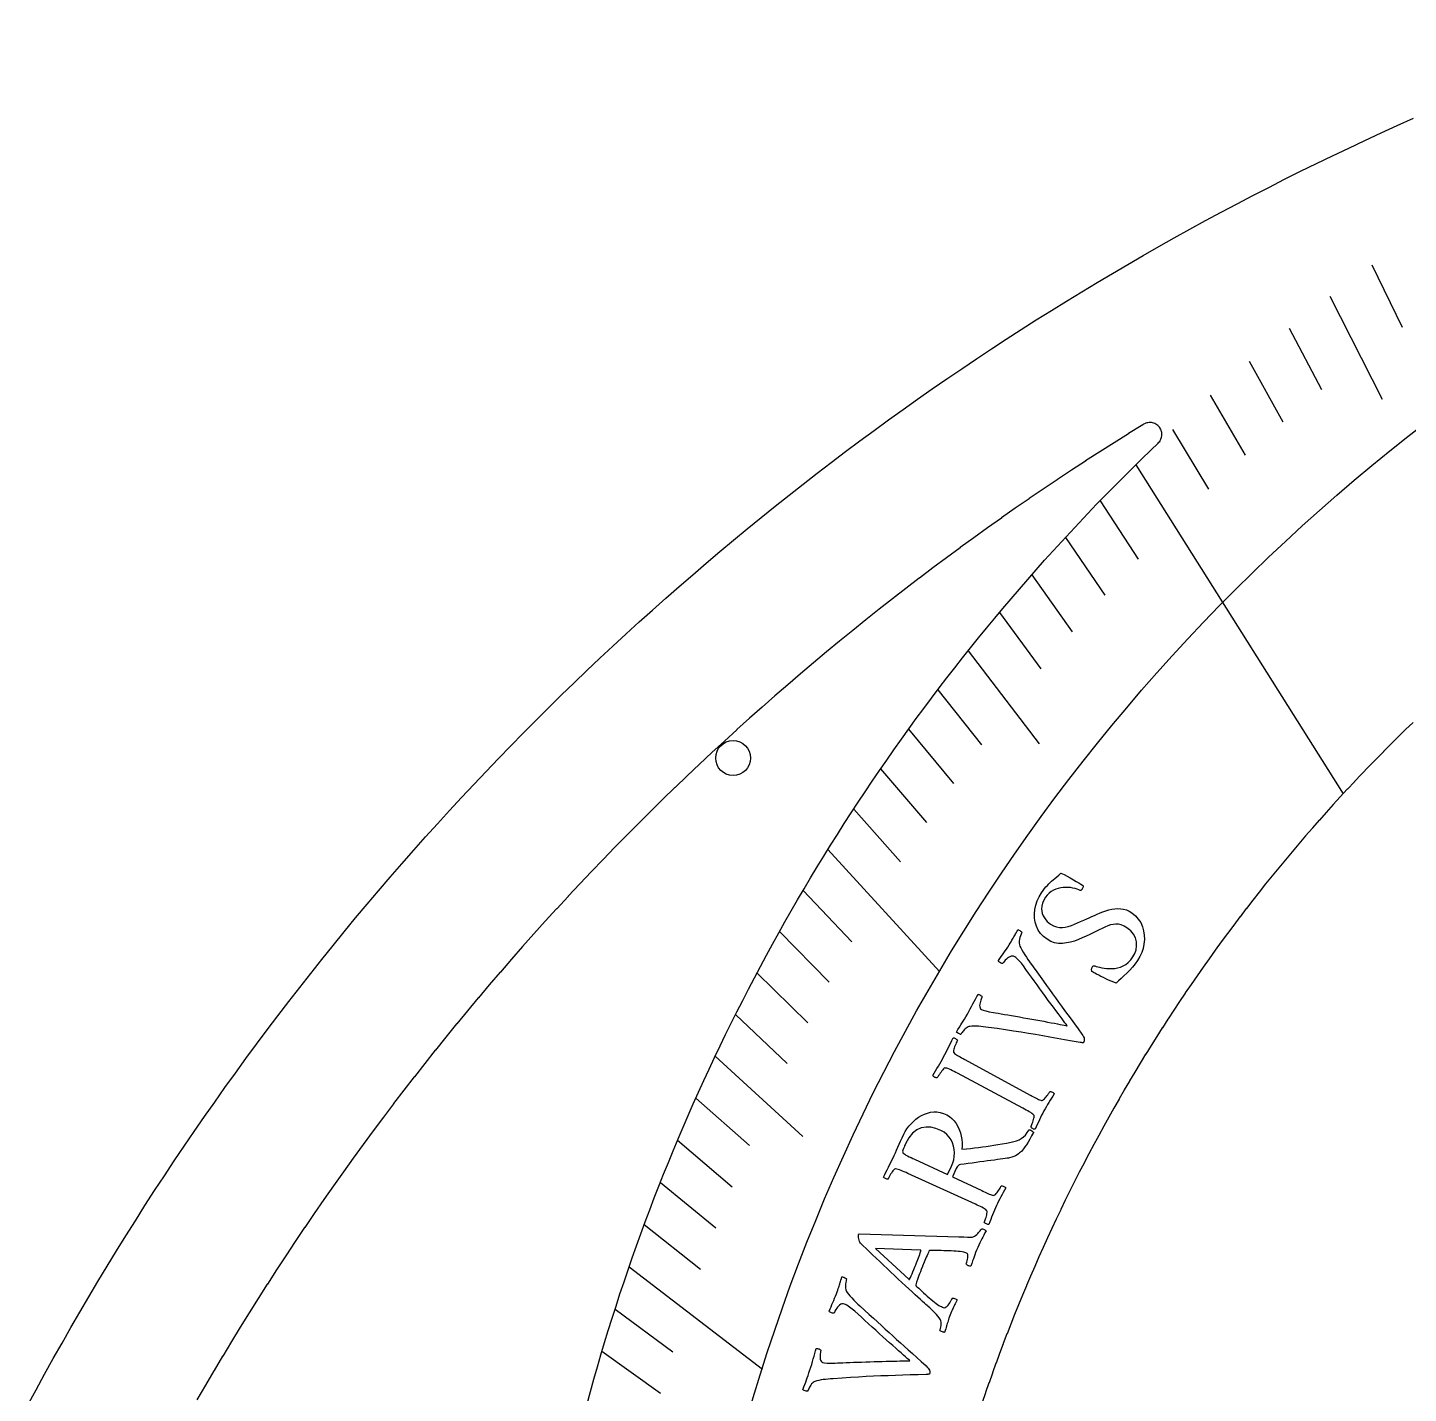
# Model space of a CAD drawing. Header units: millimetres. Extents: x -61 to 61, y -61 to 61.
# Drawn here: x -53.58 to -24.73, y 28.89 to 57.43 of the extents above; entities that cross this region are included whole.
import ezdxf

# ---------------------------------------------------------------- set-up
doc = ezdxf.new("R2010")
doc.units = ezdxf.units.MM
for name, color, linetype in [('CUT_INNER', 6, 'Continuous'), ('CUT_OUTER', 1, 'Continuous'), ('ENGRAVE', 7, 'Continuous'), ('ENGRAVE_FINE', 8, 'Continuous'), ('TEXT', 5, 'Continuous')]:
    doc.layers.add(name, color=color, linetype=linetype)

msp = doc.modelspace()

# ---------------------------------------------------------------- linework, layer by layer
at = {"layer": 'CUT_INNER'}
for points in [[(-41.889, 28.6749), (-41.8187, 28.9317), (-41.7469, 29.1881), (-41.6736, 29.444), (-41.5986, 29.6995), (-41.5221, 29.9545), (-41.4441, 30.209), (-41.3645, 30.4631), (-41.2833, 30.7167), (-41.2006, 30.9697), (-41.1163, 31.2223), (-41.0304, 31.4743), (-40.9431, 31.7258), (-40.8541, 31.9767), (-40.7637, 32.2271), (-40.6717, 32.477), (-40.5782, 32.7262), (-40.4831, 32.9749), (-40.3865, 33.223), (-40.2884, 33.4706), (-40.1888, 33.7175), (-40.0877, 33.9637), (-39.9851, 34.2094), (-39.8809, 34.4544), (-39.7753, 34.6988), (-39.6681, 34.9425), (-39.5595, 35.1856), (-39.4494, 35.428), (-39.3378, 35.6697), (-39.2247, 35.9108), (-39.1101, 36.1511), (-38.9941, 36.3907), (-38.8766, 36.6296), (-38.7576, 36.8678), (-38.6372, 37.1052), (-38.5153, 37.3419), (-38.392, 37.5779), (-38.2672, 37.8131), (-38.141, 38.0475), (-38.0133, 38.2811), (-37.8842, 38.514), (-37.7537, 38.746), (-37.6218, 38.9773), (-37.4884, 39.2077), (-37.3537, 39.4373), (-37.2175, 39.6661), (-37.0799, 39.8941), (-36.941, 40.1212), (-36.8006, 40.3474), (-36.6589, 40.5728), (-36.5157, 40.7973), (-36.3712, 41.0209), (-36.2254, 41.2436), (-36.0781, 41.4654), (-35.9295, 41.6863), (-35.7796, 41.9063), (-35.6283, 42.1254), (-35.4757, 42.3436), (-35.3217, 42.5608), (-35.1664, 42.777), (-35.0098, 42.9923), (-34.8519, 43.2067), (-34.6926, 43.42), (-34.5321, 43.6324), (-34.3702, 43.8438), (-34.2071, 44.0542), (-34.0426, 44.2636), (-33.8769, 44.4719), (-33.7099, 44.6793), (-33.5416, 44.8856), (-33.3721, 45.0909), (-33.2013, 45.2952), (-33.0293, 45.4984), (-32.856, 45.7005), (-32.6815, 45.9016), (-32.5058, 46.1015), (-32.3288, 46.3005), (-32.1506, 46.4983), (-31.9712, 46.695), (-31.7906, 46.8906), (-31.6088, 47.0851), (-31.4258, 47.2785), (-31.2417, 47.4708), (-31.0563, 47.6619), (-30.8698, 47.8519), (-30.6821, 48.0407), (-30.4933, 48.2284), (-30.3033, 48.4149), (-30.1122, 48.6003), (-29.9562, 48.7497), (-29.9395, 48.7674), (-29.9245, 48.7866), (-29.9115, 48.8073), (-29.9006, 48.829), (-29.8918, 48.8518), (-29.8853, 48.8753), (-29.8811, 48.8993), (-29.8793, 48.9236), (-29.8798, 48.948), (-29.8827, 48.9722), (-29.888, 48.996), (-29.8956, 49.0192), (-29.9053, 49.0415), (-29.9172, 49.0628), (-29.9312, 49.0828), (-29.947, 49.1014), (-29.9645, 49.1183), (-29.9836, 49.1334), (-30.0041, 49.1467), (-30.0258, 49.1578), (-30.0484, 49.1668), (-30.0719, 49.1735), (-30.0958, 49.178), (-30.1201, 49.18), (-30.1445, 49.1797), (-30.1688, 49.1771), (-30.1926, 49.172), (-30.2159, 49.1647), (-30.2383, 49.1551), (-30.2597, 49.1434), (-30.2747, 49.1342), (-30.276, 49.1334), (-30.5756, 48.9475), (-30.5769, 48.9467), (-30.8754, 48.759), (-30.8767, 48.7582), (-31.174, 48.5687), (-31.1753, 48.5678), (-31.4714, 48.3765), (-31.4727, 48.3756), (-31.7677, 48.1824), (-31.7689, 48.1816), (-32.0627, 47.9866), (-32.064, 47.9858), (-32.3565, 47.789), (-32.3578, 47.7881), (-32.6492, 47.5895), (-32.6504, 47.5887), (-32.9406, 47.3883), (-32.9418, 47.3874), (-33.2307, 47.1853), (-33.232, 47.1844), (-33.5196, 46.9805), (-33.5208, 46.9796), (-33.8072, 46.774), (-33.8085, 46.7731), (-34.0936, 46.5656), (-34.0948, 46.5647), (-34.3787, 46.3556), (-34.3799, 46.3547), (-34.6625, 46.1438), (-34.6637, 46.1428), (-34.9449, 45.9302), (-34.9462, 45.9293), (-35.2261, 45.7149), (-35.2273, 45.714), (-35.5059, 45.4979), (-35.5072, 45.497), (-35.7844, 45.2792), (-35.7857, 45.2782), (-36.0616, 45.0588), (-36.0628, 45.0578), (-36.3374, 44.8367), (-36.3386, 44.8357), (-36.6118, 44.6129), (-36.613, 44.6119), (-36.8849, 44.3874), (-36.8861, 44.3864), (-37.1565, 44.1602), (-37.1577, 44.1592), (-37.4268, 43.9314), (-37.428, 43.9304), (-37.6957, 43.7009), (-37.6968, 43.6999), (-37.9631, 43.4688), (-37.9642, 43.4678), (-38.2291, 43.235), (-38.2302, 43.234), (-38.4937, 42.9997), (-38.4948, 42.9986), (-38.7568, 42.7627), (-38.7579, 42.7616), (-39.0184, 42.524), (-39.0196, 42.523), (-39.2786, 42.2838), (-39.2797, 42.2828), (-39.5373, 42.042), (-39.5384, 42.041), (-39.7946, 41.7986), (-39.7957, 41.7976), (-40.0503, 41.5537), (-40.0514, 41.5526), (-40.3045, 41.3071), (-40.3056, 41.3061), (-40.5572, 41.0591), (-40.5583, 41.058), (-40.8084, 40.8094), (-40.8094, 40.8084), (-41.058, 40.5583), (-41.0591, 40.5572), (-41.3061, 40.3056), (-41.3071, 40.3045), (-41.5526, 40.0514), (-41.5537, 40.0503), (-41.7976, 39.7957), (-41.7986, 39.7946), (-42.041, 39.5384), (-42.042, 39.5373), (-42.2828, 39.2797), (-42.2838, 39.2786), (-42.523, 39.0196), (-42.524, 39.0184), (-42.7616, 38.7579), (-42.7627, 38.7568), (-42.9986, 38.4948), (-42.9997, 38.4937), (-43.234, 38.2302), (-43.235, 38.2291), (-43.4678, 37.9642), (-43.4688, 37.9631), (-43.6999, 37.6968), (-43.7009, 37.6957), (-43.9304, 37.428), (-43.9314, 37.4268), (-44.1592, 37.1577), (-44.1602, 37.1565), (-44.3864, 36.8861), (-44.3874, 36.8849), (-44.6119, 36.613), (-44.6129, 36.6118), (-44.8357, 36.3386), (-44.8367, 36.3374), (-45.0578, 36.0628), (-45.0588, 36.0616), (-45.2782, 35.7857), (-45.2792, 35.7844), (-45.497, 35.5072), (-45.4979, 35.5059), (-45.714, 35.2273), (-45.7149, 35.2261), (-45.9293, 34.9462), (-45.9302, 34.9449), (-46.1428, 34.6637), (-46.1438, 34.6625), (-46.3547, 34.3799), (-46.3556, 34.3787), (-46.5647, 34.0948), (-46.5656, 34.0936), (-46.7731, 33.8085), (-46.774, 33.8072), (-46.9796, 33.5208), (-46.9805, 33.5196), (-47.1844, 33.232), (-47.1853, 33.2307), (-47.3874, 32.9418), (-47.3883, 32.9406), (-47.5887, 32.6504), (-47.5895, 32.6492), (-47.7881, 32.3578), (-47.789, 32.3565), (-47.9858, 32.064), (-47.9866, 32.0627), (-48.1816, 31.7689), (-48.1824, 31.7677), (-48.3756, 31.4727), (-48.3765, 31.4714), (-48.5678, 31.1753), (-48.5687, 31.174), (-48.7582, 30.8767), (-48.759, 30.8754), (-48.9467, 30.5769), (-48.9475, 30.5756), (-49.1334, 30.276), (-49.1342, 30.2747), (-49.3183, 29.974), (-49.3191, 29.9727), (-49.5013, 29.6708), (-49.5021, 29.6695), (-49.6824, 29.3665), (-49.6832, 29.3652), (-49.8616, 29.0611), (-49.8624, 29.0598), (-50.039, 28.7546)], [(-24.6315, 42.9141), (-24.7868, 42.7635), (-24.7879, 42.7625), (-24.9422, 42.611), (-24.9433, 42.6099), (-25.0967, 42.4574), (-25.0977, 42.4564), (-25.2502, 42.303), (-25.2513, 42.3019), (-25.4028, 42.1476), (-25.4038, 42.1465), (-25.5544, 41.9912), (-25.5554, 41.9901), (-25.705, 41.834), (-25.7061, 41.8329), (-25.8547, 41.6758), (-25.8558, 41.6747), (-26.0034, 41.5167), (-26.0045, 41.5156), (-26.1512, 41.3567), (-26.1522, 41.3556), (-26.2979, 41.1958), (-26.2989, 41.1946), (-26.4437, 41.034), (-26.4447, 41.0328), (-26.5884, 40.8713), (-26.5895, 40.8701), (-26.7322, 40.7077), (-26.7332, 40.7065), (-26.875, 40.5432), (-26.876, 40.5421), (-27.0167, 40.3779), (-27.0177, 40.3767), (-27.1574, 40.2117), (-27.1584, 40.2105), (-27.2971, 40.0446), (-27.2981, 40.0434), (-27.4358, 39.8767), (-27.4368, 39.8755), (-27.5735, 39.7079), (-27.5744, 39.7067), (-27.7101, 39.5383), (-27.711, 39.5371), (-27.8456, 39.3679), (-27.8466, 39.3667), (-27.9801, 39.1966), (-27.9811, 39.1954), (-28.1136, 39.0245), (-28.1145, 39.0233), (-28.246, 38.8516), (-28.2469, 38.8504), (-28.3774, 38.6779), (-28.3783, 38.6766), (-28.5076, 38.5034), (-28.5085, 38.5021), (-28.6368, 38.328), (-28.6377, 38.3268), (-28.7649, 38.1519), (-28.7658, 38.1507), (-28.892, 37.975), (-28.8929, 37.9738), (-29.0179, 37.7974), (-29.0188, 37.7961), (-29.1428, 37.6189), (-29.1437, 37.6177), (-29.2665, 37.4397), (-29.2674, 37.4385), (-29.3892, 37.2598), (-29.3901, 37.2585), (-29.5108, 37.0791), (-29.5116, 37.0778), (-29.6312, 36.8976), (-29.632, 36.8964), (-29.7505, 36.7155), (-29.7514, 36.7142), (-29.8687, 36.5325), (-29.8696, 36.5313), (-29.9858, 36.3489), (-29.9866, 36.3476), (-30.1018, 36.1646), (-30.1026, 36.1633), (-30.2166, 35.9795), (-30.2174, 35.9782), (-30.3303, 35.7938), (-30.3311, 35.7924), (-30.4428, 35.6073), (-30.4436, 35.606), (-30.5542, 35.4202), (-30.555, 35.4188), (-30.6644, 35.2323), (-30.6652, 35.231), (-30.7735, 35.0439), (-30.7743, 35.0425), (-30.8814, 34.8547), (-30.8822, 34.8534), (-30.9882, 34.6649), (-30.989, 34.6635), (-31.0938, 34.4744), (-31.0945, 34.4731), (-31.1982, 34.2833), (-31.199, 34.282), (-31.3015, 34.0916), (-31.3022, 34.0902), (-31.4036, 33.8992), (-31.4043, 33.8978), (-31.5045, 33.7062), (-31.5052, 33.7048), (-31.6042, 33.5126), (-31.6049, 33.5112), (-31.7027, 33.3183), (-31.7034, 33.317), (-31.8, 33.1235), (-31.8007, 33.1221), (-31.8961, 32.9281), (-31.8968, 32.9267), (-31.9911, 32.7321), (-31.9917, 32.7307), (-32.0848, 32.5355), (-32.0854, 32.5341), (-32.1773, 32.3384), (-32.1779, 32.337), (-32.2686, 32.1406), (-32.2692, 32.1393), (-32.3587, 31.9424), (-32.3593, 31.941), (-32.4476, 31.7435), (-32.4482, 31.7421), (-32.5352, 31.5442), (-32.5358, 31.5428), (-32.6216, 31.3443), (-32.6222, 31.3429), (-32.7068, 31.1439), (-32.7074, 31.1424), (-32.7908, 30.9429), (-32.7914, 30.9415), (-32.8735, 30.7415), (-32.8741, 30.74), (-32.955, 30.5395), (-32.9556, 30.5381), (-33.0352, 30.337), (-33.0358, 30.3356), (-33.1143, 30.1341), (-33.1148, 30.1327), (-33.192, 29.9307), (-33.1926, 29.9292), (-33.2685, 29.7268), (-33.2691, 29.7253), (-33.3438, 29.5224), (-33.3443, 29.521), (-33.4178, 29.3176), (-33.4183, 29.3161), (-33.4905, 29.1123), (-33.491, 29.1109), (-33.562, 28.9066), (-33.5625, 28.9051), (-33.6322, 28.7004)]]:
    msp.add_lwpolyline(points, dxfattribs=at)
at = {"layer": 'CUT_OUTER'}
msp.add_lwpolyline([(-53.5771, 28.6367), (-53.4004, 28.9649), (-53.2216, 29.292), (-53.0409, 29.618), (-52.8582, 29.9429), (-52.6734, 30.2667), (-52.4867, 30.5893), (-52.2981, 30.9108), (-52.1074, 31.2311), (-51.9148, 31.5502), (-51.7202, 31.8682), (-51.5237, 32.1849), (-51.3253, 32.5005), (-51.1249, 32.8148), (-50.9226, 33.1279), (-50.7183, 33.4397), (-50.5122, 33.7503), (-50.3042, 34.0596), (-50.0942, 34.3676), (-49.8824, 34.6743), (-49.6687, 34.9797), (-49.4531, 35.2838), (-49.2357, 35.5866), (-49.0164, 35.888), (-48.7953, 36.1881), (-48.5723, 36.4868), (-48.3476, 36.7842), (-48.1209, 37.0801), (-47.8925, 37.3747), (-47.6623, 37.6679), (-47.4303, 37.9596), (-47.1965, 38.2499), (-46.9609, 38.5388), (-46.7235, 38.8262), (-46.4844, 39.1122), (-46.2435, 39.3967), (-46.0009, 39.6797), (-45.7566, 39.9612), (-45.5105, 40.2412), (-45.2628, 40.5197), (-45.0133, 40.7966), (-44.7621, 41.0721), (-44.5093, 41.3459), (-44.2547, 41.6183), (-43.9985, 41.889), (-43.7407, 42.1582), (-43.4812, 42.4258), (-43.22, 42.6918), (-42.9573, 42.9562), (-42.6929, 43.219), (-42.4269, 43.4801), (-42.1593, 43.7396), (-41.8901, 43.9975), (-41.6194, 44.2537), (-41.3471, 44.5082), (-41.0732, 44.7611), (-40.7978, 45.0123), (-40.5208, 45.2617), (-40.2423, 45.5095), (-39.9623, 45.7556), (-39.6808, 45.9999), (-39.3978, 46.2425), (-39.1133, 46.4834), (-38.8274, 46.7225), (-38.54, 46.9599), (-38.2511, 47.1955), (-37.9608, 47.4293), (-37.6691, 47.6613), (-37.3759, 47.8916), (-37.0814, 48.12), (-36.7854, 48.3466), (-36.4881, 48.5714), (-36.1893, 48.7944), (-35.8893, 49.0155), (-35.5878, 49.2348), (-35.2851, 49.4523), (-34.981, 49.6678), (-34.6756, 49.8815), (-34.3688, 50.0934), (-34.0608, 50.3033), (-33.7515, 50.5114), (-33.441, 50.7175), (-33.1291, 50.9217), (-32.8161, 51.1241), (-32.5017, 51.3244), (-32.1862, 51.5229), (-31.8695, 51.7194), (-31.5515, 51.914), (-31.2324, 52.1066), (-30.9121, 52.2973), (-30.5906, 52.486), (-30.268, 52.6727), (-29.9442, 52.8574), (-29.6193, 53.0401), (-29.2933, 53.2209), (-28.9662, 53.3996), (-28.638, 53.5764), (-28.3087, 53.7511), (-27.9784, 53.9238), (-27.647, 54.0944), (-27.3146, 54.263), (-26.9811, 54.4296), (-26.6466, 54.5941), (-26.3111, 54.7566), (-25.9747, 54.917), (-25.6372, 55.0754), (-25.2988, 55.2316), (-24.9594, 55.3858), (-24.6191, 55.5379)], dxfattribs=at)
at = {"layer": 'ENGRAVE'}
for points in [[(-30.4248, 48.2959), (-26.0931, 41.4198)], [(-36.8574, 40.2563), (-34.5233, 37.707)], [(-41.0089, 31.5366), (-38.2235, 29.3945)]]:
    msp.add_lwpolyline(points, dxfattribs=at)
for centre, radius in [((0, 17.3597), 40.0734), ((-38.8367, 42.1689), 0.3645)]:
    msp.add_circle(centre, radius, dxfattribs=at)
at = {"layer": 'ENGRAVE_FINE'}
for points in [[(-25.4913, 52.4725), (-24.8601, 51.1732)], [(-26.3663, 51.8203), (-25.2727, 49.6709)], [(-27.2208, 51.1495), (-26.5404, 49.871)], [(-28.0542, 50.4608), (-27.3495, 49.1933)], [(-28.8662, 49.7551), (-28.1375, 48.499)], [(-29.6565, 49.0332), (-28.9039, 47.7889)], [(-31.1708, 47.5441), (-30.3712, 46.3246)], [(-31.8943, 46.7786), (-31.0716, 45.5719)], [(-32.5952, 46.0001), (-31.7496, 44.8067)], [(-33.2732, 45.2095), (-32.405, 44.0298)], [(-33.9283, 44.4076), (-32.4428, 42.4633)], [(-34.5603, 43.5952), (-33.6476, 42.4439)], [(-35.1692, 42.7731), (-34.2347, 41.6365)], [(-35.7551, 41.9421), (-34.7989, 40.8205)], [(-36.3178, 41.1029), (-35.3404, 39.9967)], [(-37.374, 39.4029), (-36.3549, 38.3286)], [(-37.8676, 38.5437), (-36.8282, 37.4857)], [(-38.3385, 37.6792), (-37.279, 36.638)], [(-38.7866, 36.8101), (-37.7074, 35.7859)], [(-39.2122, 35.9372), (-37.3791, 34.2572)], [(-39.6154, 35.061), (-38.4978, 34.0718)], [(-39.9965, 34.1822), (-38.8601, 33.2111)], [(-40.3556, 33.3015), (-39.2009, 32.3486)], [(-40.693, 32.4194), (-39.5202, 31.4851)], [(-41.3037, 30.6535), (-40.0959, 29.7572)], [(-41.5774, 29.7708), (-40.3527, 28.8938)]]:
    msp.add_lwpolyline(points, dxfattribs=at)
at = {"layer": 'TEXT'}
for points in [[(-32.3951, 39.3501), (-32.362, 39.3974), (-32.3303, 39.4395), (-32.3001, 39.4765), (-32.2714, 39.5083), (-32.2428, 39.5373), (-32.213, 39.5661), (-32.1819, 39.5945), (-32.1496, 39.6227), (-32.1148, 39.6525), (-32.0763, 39.6859), (-32.0341, 39.7229), (-31.9881, 39.7634), (-31.9234, 39.7316), (-31.8585, 39.698), (-31.7933, 39.6628), (-31.7279, 39.6259), (-31.6666, 39.5903), (-31.6138, 39.5593), (-31.5696, 39.5328), (-31.5338, 39.5107), (-31.5268, 39.5055), (-31.5232, 39.4974), (-31.5231, 39.4865), (-31.5263, 39.4727), (-31.5314, 39.4584), (-31.5365, 39.446), (-31.5418, 39.4354), (-31.5473, 39.4266), (-31.5553, 39.4168), (-31.564, 39.4092), (-31.5734, 39.4038), (-31.5836, 39.4006), (-31.6155, 39.4159), (-31.6518, 39.4296), (-31.6927, 39.4417), (-31.7381, 39.4522), (-31.7863, 39.4602), (-31.8359, 39.4646), (-31.8868, 39.4655), (-31.9391, 39.4628), (-31.9915, 39.4559), (-32.0429, 39.4441), (-32.0935, 39.4275), (-32.143, 39.406), (-32.1902, 39.3789), (-32.2336, 39.3453), (-32.2731, 39.3052), (-32.3088, 39.2587), (-32.3467, 39.1956), (-32.3733, 39.1349), (-32.3886, 39.0766), (-32.3927, 39.0208), (-32.3879, 38.9678), (-32.3763, 38.918), (-32.3582, 38.8714), (-32.3334, 38.828), (-32.3042, 38.7883), (-32.2727, 38.753), (-32.2389, 38.7219), (-32.2028, 38.6952), (-32.1421, 38.6608), (-32.0811, 38.638), (-32.0197, 38.6267), (-31.9579, 38.6268), (-31.8957, 38.6354), (-31.833, 38.6499), (-31.7696, 38.6701), (-31.7056, 38.6961), (-31.6411, 38.7249), (-31.576, 38.7534), (-31.5105, 38.7817), (-31.4443, 38.8098), (-31.3945, 38.8322), (-31.3421, 38.8556), (-31.2872, 38.88), (-31.2299, 38.9055), (-31.1707, 38.9305), (-31.1106, 38.9536), (-31.0495, 38.9747), (-30.9874, 38.9938), (-30.925, 39.0091), (-30.8627, 39.0187), (-30.8007, 39.0226), (-30.739, 39.0209), (-30.6782, 39.012), (-30.6192, 38.9946), (-30.5619, 38.9687), (-30.5064, 38.9342), (-30.4322, 38.8734), (-30.3706, 38.8049), (-30.3216, 38.7286), (-30.285, 38.6447), (-30.2601, 38.5563), (-30.2464, 38.4663), (-30.2437, 38.3749), (-30.2521, 38.282), (-30.2709, 38.1902), (-30.2995, 38.1024), (-30.3379, 38.0183), (-30.3862, 37.9379), (-30.4379, 37.8659), (-30.4928, 37.798), (-30.5509, 37.7341), (-30.6122, 37.6742), (-30.6732, 37.6175), (-30.7301, 37.5632), (-30.783, 37.5114), (-30.8319, 37.4621), (-30.8837, 37.4832), (-30.9366, 37.5058), (-30.9908, 37.53), (-31.0462, 37.5557), (-31.1004, 37.5816), (-31.1509, 37.6062), (-31.1979, 37.6296), (-31.2412, 37.6516), (-31.2787, 37.6712), (-31.3081, 37.6868), (-31.3296, 37.6987), (-31.3429, 37.7067), (-31.3452, 37.7196), (-31.3465, 37.7328), (-31.3468, 37.7462), (-31.3462, 37.7597), (-31.3443, 37.7731), (-31.3409, 37.7857), (-31.336, 37.7976), (-31.3297, 37.8089), (-31.3197, 37.8204), (-31.3079, 37.8269), (-31.2945, 37.8284), (-31.2793, 37.8248), (-31.2516, 37.8151), (-31.2181, 37.8053), (-31.179, 37.7953), (-31.1341, 37.7851), (-31.0849, 37.7763), (-31.0329, 37.7706), (-30.978, 37.7679), (-30.9203, 37.7682), (-30.8615, 37.7731), (-30.8031, 37.7843), (-30.7453, 37.8019), (-30.688, 37.8257), (-30.6324, 37.8576), (-30.5799, 37.8994), (-30.5304, 37.9511), (-30.4837, 38.0128), (-30.443, 38.0858), (-30.4173, 38.1625), (-30.4066, 38.2429), (-30.4109, 38.3271), (-30.432, 38.41), (-30.4719, 38.4866), (-30.5306, 38.5568), (-30.6081, 38.6206), (-30.6698, 38.6582), (-30.7295, 38.6839), (-30.7872, 38.6978), (-30.843, 38.6997), (-30.8981, 38.6928), (-30.9539, 38.6799), (-31.0102, 38.6611), (-31.0672, 38.6364), (-31.1255, 38.6081), (-31.1857, 38.5784), (-31.2478, 38.5473), (-31.3119, 38.5149), (-31.3858, 38.4802), (-31.4622, 38.4455), (-31.541, 38.4108), (-31.6221, 38.376), (-31.7046, 38.3448), (-31.7875, 38.3207), (-31.8709, 38.3038), (-31.9548, 38.294), (-32.0379, 38.2947), (-32.1191, 38.3094), (-32.1985, 38.338), (-32.2758, 38.3807), (-32.3506, 38.4373), (-32.4129, 38.5016), (-32.4627, 38.5736), (-32.4998, 38.6534), (-32.525, 38.7382), (-32.5387, 38.8253), (-32.5411, 38.9148), (-32.532, 39.0064), (-32.5123, 39.0975), (-32.4829, 39.1852), (-32.4439, 39.2694), (-32.3951, 39.3501)], [(-33.9423, 36.8177), (-33.9119, 36.8714), (-33.8824, 36.9245), (-33.854, 36.9772), (-33.8266, 37.0293), (-33.7996, 37.0808), (-33.7727, 37.1318), (-33.7457, 37.1822), (-33.7187, 37.232), (-33.7091, 37.2302), (-33.6971, 37.2255), (-33.6828, 37.218), (-33.666, 37.2077), (-33.6505, 37.1968), (-33.6398, 37.1872), (-33.6339, 37.1791), (-33.6329, 37.1724), (-33.6376, 37.1633), (-33.6439, 37.1491), (-33.6518, 37.13), (-33.6612, 37.1058), (-33.6704, 37.0791), (-33.6777, 37.052), (-33.6829, 37.0246), (-33.6861, 36.9969), (-33.6853, 36.9709), (-33.6782, 36.9486), (-33.665, 36.93), (-33.6455, 36.915), (-33.6108, 36.8999), (-33.558, 36.8843), (-33.4872, 36.8681), (-33.3984, 36.8514), (-33.3518, 36.8435), (-33.298, 36.8344), (-33.2371, 36.8242), (-33.169, 36.8127), (-33.0956, 36.8002), (-33.0186, 36.7868), (-32.9381, 36.7726), (-32.8539, 36.7576), (-32.768, 36.7421), (-32.682, 36.7268), (-32.5959, 36.7115), (-32.5097, 36.6963), (-32.4253, 36.6813), (-32.3445, 36.6666), (-32.2672, 36.6523), (-32.1934, 36.6383), (-32.1248, 36.6251), (-32.0627, 36.6131), (-32.0072, 36.6023), (-31.9584, 36.5926), (-31.918, 36.5846), (-31.8879, 36.5788), (-31.8683, 36.5752), (-31.8589, 36.5738), (-31.8668, 36.5853), (-31.8815, 36.6057), (-31.9029, 36.6352), (-31.9312, 36.6737), (-31.965, 36.7195), (-32.0032, 36.771), (-32.0458, 36.8283), (-32.0928, 36.8914), (-32.1431, 36.9592), (-32.1959, 37.0304), (-32.2511, 37.1053), (-32.3087, 37.1838), (-32.3676, 37.2644), (-32.4269, 37.3457), (-32.4865, 37.4278), (-32.5465, 37.5105), (-32.6057, 37.5924), (-32.663, 37.672), (-32.7184, 37.7492), (-32.772, 37.824), (-32.7924, 37.852), (-32.814, 37.8797), (-32.8369, 37.9071), (-32.8611, 37.9342), (-32.8854, 37.9594), (-32.9086, 37.981), (-32.9307, 37.9991), (-32.9518, 38.0137), (-32.9771, 38.0258), (-33.0028, 38.0303), (-33.0288, 38.0273), (-33.0552, 38.0168), (-33.0809, 38.0015), (-33.1052, 37.9841), (-33.128, 37.9646), (-33.1493, 37.943), (-33.1681, 37.922), (-33.1833, 37.9042), (-33.1948, 37.8895), (-33.2027, 37.878), (-33.2113, 37.8754), (-33.2227, 37.8767), (-33.2368, 37.882), (-33.2536, 37.8912), (-33.2698, 37.9024), (-33.282, 37.9133), (-33.2903, 37.9241), (-33.2945, 37.9347), (-33.2656, 37.9777), (-33.2372, 38.0193), (-33.2093, 38.0595), (-33.1819, 38.0983), (-33.1547, 38.1372), (-33.1272, 38.1777), (-33.0996, 38.2197), (-33.0716, 38.2633), (-33.049, 38.2992), (-33.0291, 38.3313), (-33.0118, 38.3596), (-32.9971, 38.3841), (-32.984, 38.4067), (-32.9711, 38.4292), (-32.9586, 38.4516), (-32.9463, 38.474), (-32.9335, 38.4975), (-32.919, 38.5234), (-32.9029, 38.5518), (-32.8853, 38.5827), (-32.8757, 38.5803), (-32.8639, 38.5747), (-32.8497, 38.5658), (-32.8332, 38.5537), (-32.8179, 38.5412), (-32.8077, 38.5314), (-32.8023, 38.5243), (-32.802, 38.5197), (-32.8093, 38.5061), (-32.8188, 38.485), (-32.8304, 38.4562), (-32.844, 38.4199), (-32.8556, 38.3803), (-32.861, 38.3416), (-32.8602, 38.3039), (-32.8533, 38.2672), (-32.8436, 38.2389), (-32.8273, 38.2032), (-32.8044, 38.1601), (-32.7747, 38.1098), (-32.7418, 38.0569), (-32.7088, 38.0061), (-32.6759, 37.9574), (-32.643, 37.9107), (-32.5666, 37.8029), (-32.4932, 37.6999), (-32.4228, 37.6016), (-32.3553, 37.508), (-32.29, 37.4175), (-32.2259, 37.3286), (-32.1629, 37.2413), (-32.1012, 37.1554), (-32.0393, 37.0697), (-31.9761, 36.9825), (-31.9115, 36.8939), (-31.8455, 36.8039), (-31.7771, 36.7107), (-31.7052, 36.6124), (-31.6297, 36.509), (-31.5506, 36.4007), (-31.5305, 36.371), (-31.5155, 36.3437), (-31.5056, 36.3187), (-31.5008, 36.2959), (-31.5, 36.2751), (-31.5022, 36.2557), (-31.5072, 36.2379), (-31.5151, 36.2215), (-31.5191, 36.2177), (-31.5255, 36.216), (-31.5342, 36.2161), (-31.5452, 36.2182), (-31.5568, 36.2209), (-31.5669, 36.2227), (-31.5757, 36.2237), (-31.5831, 36.2238), (-31.7502, 36.2542), (-31.9119, 36.2833), (-32.068, 36.3109), (-32.2187, 36.3372), (-32.3672, 36.3627), (-32.5172, 36.3881), (-32.6685, 36.4132), (-32.8212, 36.4381), (-32.9788, 36.463), (-33.1448, 36.4881), (-33.3191, 36.5134), (-33.5019, 36.5387), (-33.5579, 36.5465), (-33.6115, 36.5532), (-33.6624, 36.5586), (-33.7109, 36.5628), (-33.7576, 36.5653), (-33.8033, 36.5659), (-33.8479, 36.5645), (-33.8916, 36.561), (-33.9097, 36.5579), (-33.9284, 36.5507), (-33.9479, 36.5394), (-33.968, 36.5241), (-33.9878, 36.5065), (-34.0063, 36.4884), (-34.0234, 36.4698), (-34.0392, 36.4507), (-34.0531, 36.4325), (-34.0647, 36.4166), (-34.0739, 36.403), (-34.0807, 36.3917), (-34.0843, 36.3917), (-34.0931, 36.3953), (-34.1072, 36.4023), (-34.1265, 36.4128), (-34.1458, 36.4238), (-34.1597, 36.4324), (-34.1684, 36.4387), (-34.1717, 36.4425), (-34.139, 36.4968), (-34.1088, 36.546), (-34.0811, 36.5903), (-34.0559, 36.6295), (-34.0308, 36.6688), (-34.0035, 36.7132), (-33.974, 36.7629), (-33.9423, 36.8177)], [(-34.4393, 35.9238), (-34.413, 35.9733), (-34.3876, 36.0224), (-34.363, 36.0712), (-34.3394, 36.1196), (-34.3158, 36.1683), (-34.2913, 36.218), (-34.266, 36.2686), (-34.2398, 36.3201), (-34.2288, 36.3216), (-34.2164, 36.3199), (-34.2027, 36.315), (-34.1876, 36.3067), (-34.1733, 36.297), (-34.1621, 36.2876), (-34.1538, 36.2784), (-34.1486, 36.2696), (-34.1551, 36.2571), (-34.1634, 36.2401), (-34.1733, 36.2184), (-34.185, 36.1922), (-34.197, 36.1639), (-34.2079, 36.1362), (-34.2176, 36.1089), (-34.2263, 36.0821), (-34.2324, 36.0579), (-34.2345, 36.038), (-34.2326, 36.0226), (-34.2267, 36.0117), (-34.2116, 35.9975), (-34.1935, 35.9831), (-34.1724, 35.9685), (-34.1482, 35.9535), (-34.1219, 35.9382), (-34.0942, 35.9224), (-34.0651, 35.9062), (-34.0348, 35.8896), (-34.0299, 35.8869), (-34.025, 35.8842), (-34.0201, 35.8815), (-34.0152, 35.8789), (-34.0103, 35.8762), (-34.0054, 35.8735), (-34.0005, 35.8709), (-33.9956, 35.8682), (-32.6331, 35.1264), (-32.6282, 35.1238), (-32.6233, 35.1211), (-32.6184, 35.1184), (-32.6135, 35.1158), (-32.6086, 35.1131), (-32.6037, 35.1104), (-32.5988, 35.1078), (-32.5939, 35.1051), (-32.5635, 35.0887), (-32.5345, 35.0733), (-32.5067, 35.0588), (-32.4803, 35.0453), (-32.4554, 35.0335), (-32.4322, 35.0238), (-32.4107, 35.0164), (-32.3909, 35.0112), (-32.3798, 35.0125), (-32.3666, 35.0189), (-32.3511, 35.0303), (-32.3334, 35.0467), (-32.3148, 35.0663), (-32.2968, 35.0872), (-32.2794, 35.1095), (-32.2626, 35.1331), (-32.2474, 35.1556), (-32.235, 35.1744), (-32.2255, 35.1895), (-32.2187, 35.2009), (-32.2086, 35.2009), (-32.1966, 35.1986), (-32.1828, 35.1939), (-32.167, 35.1869), (-32.152, 35.1784), (-32.1404, 35.1696), (-32.1323, 35.1602), (-32.1276, 35.1505), (-32.157, 35.1048), (-32.1855, 35.0599), (-32.2133, 35.016), (-32.2402, 34.9728), (-32.2665, 34.9296), (-32.2926, 34.8854), (-32.3182, 34.8403), (-32.3435, 34.7941), (-32.3675, 34.7487), (-32.3911, 34.7026), (-32.4142, 34.6557), (-32.4368, 34.608), (-32.4592, 34.5597), (-32.4815, 34.5108), (-32.5037, 34.4614), (-32.5259, 34.4114), (-32.5366, 34.41), (-32.5489, 34.4116), (-32.5627, 34.4164), (-32.578, 34.4243), (-32.5925, 34.4336), (-32.6041, 34.4426), (-32.6126, 34.4513), (-32.6182, 34.4598), (-32.6123, 34.4717), (-32.6049, 34.488), (-32.596, 34.5086), (-32.5856, 34.5337), (-32.5751, 34.5608), (-32.5659, 34.588), (-32.558, 34.615), (-32.5515, 34.642), (-32.5472, 34.6663), (-32.5463, 34.6854), (-32.5487, 34.6992), (-32.5544, 34.7078), (-32.5724, 34.7249), (-32.5941, 34.742), (-32.6194, 34.7593), (-32.6483, 34.7767), (-32.6798, 34.7944), (-32.7125, 34.8125), (-32.7466, 34.8311), (-32.7821, 34.8501), (-34.1507, 35.5803), (-34.1864, 35.5992), (-34.2211, 35.6173), (-34.2549, 35.6347), (-34.2878, 35.6513), (-34.3192, 35.666), (-34.3482, 35.6775), (-34.3749, 35.6858), (-34.3994, 35.6911), (-34.4111, 35.6914), (-34.4246, 35.6853), (-34.44, 35.6728), (-34.4572, 35.6538), (-34.4752, 35.6311), (-34.4928, 35.6074), (-34.5102, 35.5827), (-34.5273, 35.557), (-34.5428, 35.5328), (-34.5554, 35.5126), (-34.5651, 35.4964), (-34.572, 35.4841), (-34.5822, 35.4836), (-34.5944, 35.4854), (-34.6084, 35.4896), (-34.6244, 35.4962), (-34.6396, 35.5043), (-34.6513, 35.513), (-34.6595, 35.5224), (-34.6642, 35.5324), (-34.6354, 35.583), (-34.6066, 35.6329), (-34.5778, 35.6823), (-34.5488, 35.731), (-34.5203, 35.7794), (-34.4925, 35.8277), (-34.4655, 35.8758), (-34.4393, 35.9238)], [(-35.272, 34.3055), (-35.2416, 34.3627), (-35.2061, 34.4184), (-35.1656, 34.4727), (-35.1199, 34.5256), (-35.0701, 34.5754), (-35.0173, 34.6207), (-34.9614, 34.6613), (-34.9025, 34.6974), (-34.8411, 34.7276), (-34.7779, 34.7504), (-34.7127, 34.766), (-34.6457, 34.7743), (-34.5776, 34.774), (-34.509, 34.7636), (-34.4399, 34.7433), (-34.3704, 34.713), (-34.3148, 34.6797), (-34.2643, 34.6386), (-34.2186, 34.5896), (-34.178, 34.5328), (-34.1426, 34.4707), (-34.1127, 34.4056), (-34.0884, 34.3377), (-34.0696, 34.2668), (-34.0567, 34.1955), (-34.05, 34.126), (-34.0495, 34.0584), (-34.0553, 33.9927), (-33.9636, 34.0018), (-33.8753, 34.0112), (-33.7904, 34.0211), (-33.7088, 34.0314), (-33.6288, 34.0423), (-33.5486, 34.054), (-33.4683, 34.0664), (-33.3877, 34.0796), (-33.3049, 34.0936), (-33.2177, 34.1082), (-33.1262, 34.1236), (-33.0304, 34.1396), (-32.969, 34.1526), (-32.9127, 34.1699), (-32.8614, 34.1915), (-32.8152, 34.2174), (-32.7722, 34.2497), (-32.7304, 34.2906), (-32.6898, 34.3401), (-32.6504, 34.3982), (-32.6396, 34.3992), (-32.6272, 34.3964), (-32.6132, 34.3896), (-32.5975, 34.3788), (-32.5828, 34.3673), (-32.5716, 34.3581), (-32.5639, 34.3512), (-32.5597, 34.3467), (-32.6, 34.2711), (-32.6381, 34.2028), (-32.674, 34.1419), (-32.7079, 34.0884), (-32.7391, 34.0422), (-32.7674, 34.0034), (-32.7925, 33.972), (-32.8147, 33.948), (-32.8313, 33.9339), (-32.8515, 33.9174), (-32.8751, 33.8986), (-32.9023, 33.8775), (-32.9339, 33.8567), (-32.9709, 33.8392), (-33.0133, 33.8247), (-33.0611, 33.8135), (-33.0835, 33.8097), (-33.1142, 33.805), (-33.1531, 33.7992), (-33.2004, 33.7923), (-33.2545, 33.7846), (-33.314, 33.7765), (-33.3789, 33.7678), (-33.4493, 33.7585), (-33.5236, 33.7487), (-33.6004, 33.7384), (-33.6797, 33.7277), (-33.7615, 33.7164), (-33.8441, 33.705), (-33.9257, 33.6941), (-34.0063, 33.6834), (-34.0858, 33.6732), (-34.1114, 33.6651), (-34.1347, 33.6486), (-34.1558, 33.6238), (-34.1746, 33.5906), (-34.2565, 33.4172), (-33.6434, 33.1298), (-33.6384, 33.1274), (-33.6333, 33.1251), (-33.6283, 33.1227), (-33.6232, 33.1203), (-33.6182, 33.118), (-33.6131, 33.1156), (-33.6081, 33.1132), (-33.603, 33.1109), (-33.5717, 33.0963), (-33.5418, 33.0827), (-33.5132, 33.0699), (-33.486, 33.0581), (-33.4604, 33.0477), (-33.4367, 33.0395), (-33.4148, 33.0334), (-33.3947, 33.0294), (-33.3837, 33.0314), (-33.3709, 33.0385), (-33.3561, 33.0508), (-33.3394, 33.0682), (-33.3221, 33.0889), (-33.3054, 33.1109), (-33.2894, 33.1342), (-33.274, 33.1588), (-33.2602, 33.1821), (-33.249, 33.2016), (-33.2403, 33.2173), (-33.2343, 33.2291), (-33.2242, 33.2297), (-33.2121, 33.2281), (-33.198, 33.2243), (-33.1818, 33.2182), (-33.1663, 33.2107), (-33.1542, 33.2025), (-33.1456, 33.1937), (-33.1403, 33.1842), (-33.1669, 33.1369), (-33.1927, 33.0904), (-33.2177, 33.0448), (-33.242, 33.0001), (-33.2657, 32.9554), (-33.289, 32.9097), (-33.3119, 32.8631), (-33.3344, 32.8155), (-33.3556, 32.7688), (-33.3764, 32.7213), (-33.3966, 32.6731), (-33.4163, 32.6241), (-33.4357, 32.5745), (-33.455, 32.5244), (-33.4743, 32.4737), (-33.4934, 32.4226), (-33.504, 32.4205), (-33.5163, 32.4214), (-33.5304, 32.4253), (-33.5461, 32.4322), (-33.5612, 32.4406), (-33.5733, 32.449), (-33.5823, 32.4572), (-33.5884, 32.4653), (-33.5832, 32.4775), (-33.5769, 32.4942), (-33.5692, 32.5154), (-33.5603, 32.541), (-33.5515, 32.5687), (-33.5439, 32.5964), (-33.5377, 32.6238), (-33.5328, 32.6511), (-33.53, 32.6757), (-33.5302, 32.6948), (-33.5334, 32.7085), (-33.5396, 32.7167), (-33.5587, 32.7326), (-33.5814, 32.7485), (-33.6077, 32.7642), (-33.6376, 32.7798), (-33.67, 32.7955), (-33.7038, 32.8117), (-33.739, 32.8282), (-33.7755, 32.845), (-35.1872, 33.488), (-35.2239, 33.5047), (-35.2597, 33.5207), (-35.2945, 33.536), (-35.3284, 33.5506), (-35.3605, 33.5634), (-35.3902, 33.5731), (-35.4174, 33.5798), (-35.4421, 33.5836), (-35.4538, 33.5832), (-35.467, 33.5763), (-35.4815, 33.5628), (-35.4976, 33.5429), (-35.5141, 33.5192), (-35.5301, 33.4948), (-35.5458, 33.4697), (-35.5609, 33.4438), (-35.5746, 33.4195), (-35.5857, 33.3991), (-35.5943, 33.3827), (-35.6003, 33.3701), (-35.6105, 33.369), (-35.6227, 33.3701), (-35.637, 33.3734), (-35.6534, 33.379), (-35.669, 33.3862), (-35.6812, 33.3942), (-35.69, 33.4031), (-35.6953, 33.4128), (-35.6697, 33.4649), (-35.6441, 33.5161), (-35.6185, 33.5666), (-35.5929, 33.6162), (-35.5677, 33.6655), (-35.5431, 33.7148), (-35.5192, 33.7641), (-35.496, 33.8135), (-35.472, 33.8657), (-35.4474, 33.9201), (-35.4222, 33.9766), (-35.3964, 34.0353), (-35.3691, 34.097), (-35.3393, 34.1626), (-35.3069, 34.2321), (-35.272, 34.3055)], [(-34.496, 34.3866), (-34.6016, 34.4295), (-34.705, 34.4528), (-34.8061, 34.4563), (-34.905, 34.4399), (-34.9992, 34.3992), (-35.0859, 34.3295), (-35.1652, 34.231), (-35.2366, 34.1036), (-35.2448, 34.0856), (-35.2546, 34.0633), (-35.266, 34.0366), (-35.2788, 34.0056), (-35.2896, 33.9752), (-35.2946, 33.9503), (-35.2938, 33.9311), (-35.2874, 33.9175), (-35.2725, 33.9029), (-35.2517, 33.8874), (-35.2249, 33.871), (-35.192, 33.8536), (-35.1561, 33.8358), (-35.1198, 33.8181), (-35.0832, 33.8006), (-35.0463, 33.7832), (-34.3575, 33.4645), (-34.2738, 33.6419), (-34.2471, 33.7076), (-34.2282, 33.7753), (-34.2173, 33.845), (-34.2142, 33.9168), (-34.2193, 33.9885), (-34.2326, 34.0577), (-34.2543, 34.1245), (-34.2843, 34.189), (-34.3232, 34.2489), (-34.3714, 34.3018), (-34.429, 34.3477), (-34.496, 34.3866)], [(-34.7661, 30.7111), (-34.7707, 30.7152), (-34.7842, 30.7275), (-34.8069, 30.7479), (-34.8386, 30.7767), (-34.878, 30.8124), (-34.9239, 30.8539), (-34.9763, 30.9012), (-35.0351, 30.9544), (-35.0987, 31.0124), (-35.1657, 31.074), (-35.2359, 31.1393), (-35.3093, 31.2084), (-35.385, 31.2798), (-35.4617, 31.3521), (-35.5395, 31.4253), (-35.6184, 31.4994), (-35.697, 31.5734), (-35.7738, 31.6461), (-35.8487, 31.7175), (-35.922, 31.7876), (-35.992, 31.8551), (-36.0577, 31.9186), (-36.1189, 31.9782), (-36.1756, 32.0337), (-36.1861, 32.0488), (-36.1956, 32.0686), (-36.2043, 32.0929), (-36.2121, 32.1219), (-36.2178, 32.1509), (-36.2204, 32.1752), (-36.2199, 32.1949), (-36.2163, 32.2098), (-36.2149, 32.213), (-36.2135, 32.2155), (-36.2122, 32.2172), (-36.2109, 32.2181), (-36.2094, 32.2189), (-36.2075, 32.2204), (-36.205, 32.2224), (-36.2021, 32.225), (-34.1196, 32.1651), (-34.0173, 32.1601), (-33.9407, 32.1566), (-33.8897, 32.1547), (-33.8645, 32.1545), (-33.8418, 32.157), (-33.8187, 32.164), (-33.7951, 32.1756), (-33.771, 32.1917), (-33.7477, 32.2104), (-33.7262, 32.23), (-33.7067, 32.2504), (-33.689, 32.2716), (-33.674, 32.2914), (-33.6625, 32.3074), (-33.6543, 32.3197), (-33.6496, 32.3283), (-33.6375, 32.3296), (-33.6239, 32.3278), (-33.6089, 32.3229), (-33.5925, 32.3149), (-33.5772, 32.306), (-33.5655, 32.2988), (-33.5575, 32.2933), (-33.553, 32.2893), (-33.5772, 32.2436), (-33.6001, 32.2003), (-33.6215, 32.1594), (-33.6416, 32.1209), (-33.6615, 32.0815), (-33.6824, 32.0381), (-33.7042, 31.9906), (-33.7269, 31.939), (-33.7502, 31.8842), (-33.7706, 31.834), (-33.7883, 31.7883), (-33.8032, 31.7472), (-33.8176, 31.7058), (-33.8338, 31.6595), (-33.8517, 31.6083), (-33.8714, 31.5521), (-33.882, 31.5497), (-33.8943, 31.5503), (-33.9085, 31.5539), (-33.9244, 31.5604), (-33.9396, 31.5686), (-33.9516, 31.5772), (-33.9604, 31.5863), (-33.9661, 31.5957), (-33.9596, 31.6133), (-33.9528, 31.6358), (-33.9457, 31.6631), (-33.9383, 31.6952), (-33.9324, 31.7275), (-33.9296, 31.7552), (-33.93, 31.7783), (-33.9337, 31.7967), (-33.9393, 31.8061), (-33.9482, 31.8149), (-33.9604, 31.823), (-33.9758, 31.8306), (-33.9945, 31.837), (-34.0197, 31.8428), (-34.0514, 31.8482), (-34.0896, 31.8531), (-34.1326, 31.8574), (-34.1786, 31.8613), (-34.2275, 31.8647), (-34.2795, 31.8675), (-34.3326, 31.8698), (-34.3851, 31.8719), (-34.437, 31.8736), (-34.4883, 31.8751), (-34.537, 31.8762), (-34.5812, 31.8772), (-34.6209, 31.8781), (-34.6561, 31.8788), (-34.685, 31.8794), (-34.7056, 31.8798), (-34.718, 31.8801), (-34.7221, 31.8801), (-34.7227, 31.8799), (-34.7246, 31.8791), (-34.7276, 31.8779), (-34.7319, 31.8761), (-34.7363, 31.8739), (-34.7399, 31.8713), (-34.7426, 31.8684), (-34.7445, 31.8652), (-34.7575, 31.8384), (-34.7712, 31.8084), (-34.7857, 31.7751), (-34.8011, 31.7387), (-34.8165, 31.7013), (-34.8314, 31.6652), (-34.8457, 31.6303), (-34.8594, 31.5968), (-34.8629, 31.5881), (-34.8664, 31.5794), (-34.87, 31.5708), (-34.8735, 31.5621), (-34.8769, 31.5537), (-34.8802, 31.5456), (-34.8833, 31.5381), (-34.8862, 31.5309), (-34.9064, 31.4808), (-34.9247, 31.4345), (-34.9412, 31.3919), (-34.9559, 31.3532), (-34.9703, 31.3136), (-34.9861, 31.2686), (-35.0033, 31.218), (-35.0218, 31.162), (-35.0223, 31.1599), (-35.0222, 31.1571), (-35.0217, 31.1536), (-35.0207, 31.1495), (-35.0197, 31.1455), (-35.0189, 31.1427), (-35.0184, 31.141), (-35.0183, 31.1405), (-35.0146, 31.1371), (-35.0035, 31.1271), (-34.9851, 31.1105), (-34.9593, 31.0872), (-34.9284, 31.0593), (-34.8948, 31.0288), (-34.8584, 30.9958), (-34.8192, 30.9603), (-34.7792, 30.9244), (-34.7402, 30.8902), (-34.7024, 30.8577), (-34.6656, 30.8269), (-34.6294, 30.7966), (-34.5957, 30.7705), (-34.5643, 30.7486), (-34.5352, 30.7308), (-34.5087, 30.7163), (-34.4848, 30.7039), (-34.4635, 30.6938), (-34.4449, 30.686), (-34.4255, 30.6823), (-34.4055, 30.686), (-34.3849, 30.6971), (-34.3636, 30.7155), (-34.343, 30.7381), (-34.3241, 30.762), (-34.3069, 30.787), (-34.2915, 30.8132), (-34.2785, 30.8374), (-34.2684, 30.8567), (-34.2613, 30.871), (-34.2571, 30.8803), (-34.2506, 30.8814), (-34.2405, 30.8806), (-34.2269, 30.8779), (-34.2098, 30.8734), (-34.1925, 30.8678), (-34.1779, 30.8618), (-34.1663, 30.8555), (-34.1576, 30.8488), (-34.1716, 30.8184), (-34.1846, 30.7903), (-34.1967, 30.7646), (-34.2079, 30.7411), (-34.2186, 30.7188), (-34.2293, 30.6966), (-34.24, 30.6743), (-34.2506, 30.652), (-34.2617, 30.6278), (-34.2738, 30.5998), (-34.2868, 30.568), (-34.3008, 30.5324), (-34.3144, 30.4963), (-34.3263, 30.463), (-34.3367, 30.4325), (-34.3455, 30.4048), (-34.3535, 30.3785), (-34.3614, 30.3523), (-34.3694, 30.326), (-34.3773, 30.2997), (-34.3858, 30.2717), (-34.3956, 30.2403), (-34.4067, 30.2055), (-34.4189, 30.1672), (-34.4254, 30.1662), (-34.4352, 30.1674), (-34.4485, 30.1709), (-34.4651, 30.1766), (-34.482, 30.1833), (-34.4963, 30.1901), (-34.5078, 30.1968), (-34.5166, 30.2035), (-34.5108, 30.222), (-34.505, 30.2466), (-34.4991, 30.2772), (-34.4931, 30.314), (-34.4895, 30.3511), (-34.4905, 30.383), (-34.4963, 30.4095), (-34.5068, 30.4307), (-34.5314, 30.4684), (-34.5587, 30.5049), (-34.5886, 30.5403), (-34.6212, 30.5745), (-34.6557, 30.6083), (-34.6914, 30.6423), (-34.7282, 30.6766), (-34.7661, 30.7111)], [(-35.861, 31.9186), (-35.1651, 31.275), (-35.1647, 31.275), (-35.1632, 31.2748), (-35.1609, 31.2745), (-35.1575, 31.274), (-35.1541, 31.2738), (-35.1515, 31.2742), (-35.1496, 31.2751), (-35.1485, 31.2765), (-35.1331, 31.3107), (-35.1166, 31.3482), (-35.0989, 31.3891), (-35.0801, 31.4333), (-35.0617, 31.4769), (-35.0453, 31.5159), (-35.0309, 31.5505), (-35.0186, 31.5806), (-35.0029, 31.6198), (-34.9884, 31.6571), (-34.9752, 31.6926), (-34.9631, 31.7264), (-34.9513, 31.76), (-34.9388, 31.7951), (-34.9256, 31.8317), (-34.9118, 31.8698), (-34.9111, 31.8732), (-34.9116, 31.8764), (-34.9135, 31.8793), (-34.9168, 31.8821), (-34.9202, 31.8844), (-34.9227, 31.8861), (-34.9242, 31.8871), (-34.9247, 31.8874)], [(-37.2316, 29.3804), (-37.2129, 29.4393), (-37.1951, 29.4974), (-37.1782, 29.5548), (-37.1621, 29.6114), (-37.1464, 29.6674), (-37.1306, 29.7228), (-37.1146, 29.7777), (-37.0985, 29.8321), (-37.0887, 29.8323), (-37.076, 29.8302), (-37.0605, 29.8258), (-37.042, 29.8192), (-37.0245, 29.8117), (-37.0121, 29.8046), (-37.0046, 29.7978), (-37.0022, 29.7915), (-37.0049, 29.7816), (-37.0082, 29.7664), (-37.0119, 29.7461), (-37.0162, 29.7205), (-37.0197, 29.6924), (-37.0211, 29.6644), (-37.0206, 29.6365), (-37.018, 29.6088), (-37.0118, 29.5835), (-37.0003, 29.5631), (-36.9835, 29.5477), (-36.9614, 29.5371), (-36.9243, 29.5294), (-36.8694, 29.525), (-36.7968, 29.5239), (-36.7065, 29.5259), (-36.6592, 29.5278), (-36.6047, 29.5301), (-36.543, 29.5326), (-36.474, 29.5354), (-36.3996, 29.5384), (-36.3215, 29.5412), (-36.2398, 29.544), (-36.1544, 29.5467), (-36.0671, 29.5493), (-35.9798, 29.5521), (-35.8924, 29.5549), (-35.8049, 29.5578), (-35.7192, 29.5606), (-35.6371, 29.5629), (-35.5585, 29.5649), (-35.4834, 29.5665), (-35.4135, 29.5678), (-35.3503, 29.5689), (-35.2938, 29.5697), (-35.244, 29.5704), (-35.2028, 29.571), (-35.1723, 29.5715), (-35.1523, 29.572), (-35.1429, 29.5725), (-35.1529, 29.5822), (-35.1715, 29.5991), (-35.1986, 29.6235), (-35.2342, 29.6553), (-35.2767, 29.6932), (-35.3248, 29.7357), (-35.3783, 29.783), (-35.4373, 29.835), (-35.5006, 29.8908), (-35.5669, 29.9497), (-35.6364, 30.0115), (-35.709, 30.0764), (-35.7833, 30.1431), (-35.8581, 30.2104), (-35.9334, 30.2783), (-36.0092, 30.3469), (-36.084, 30.4148), (-36.1565, 30.4808), (-36.2268, 30.5449), (-36.2947, 30.607), (-36.3204, 30.6302), (-36.3473, 30.6528), (-36.3753, 30.6749), (-36.4046, 30.6964), (-36.4336, 30.716), (-36.4608, 30.7324), (-36.4861, 30.7455), (-36.5097, 30.7555), (-36.5371, 30.762), (-36.5631, 30.7611), (-36.588, 30.7528), (-36.6115, 30.7371), (-36.6336, 30.7168), (-36.6537, 30.6947), (-36.672, 30.671), (-36.6884, 30.6455), (-36.7025, 30.621), (-36.7136, 30.6004), (-36.7219, 30.5837), (-36.7272, 30.5708), (-36.7351, 30.5664), (-36.7465, 30.5653), (-36.7614, 30.5676), (-36.7798, 30.5732), (-36.7979, 30.5807), (-36.8121, 30.5889), (-36.8224, 30.5978), (-36.8288, 30.6073), (-36.8093, 30.6554), (-36.7901, 30.7019), (-36.7711, 30.747), (-36.7524, 30.7906), (-36.7338, 30.8343), (-36.7153, 30.8796), (-36.6969, 30.9264), (-36.6786, 30.9748), (-36.6639, 31.0146), (-36.6511, 31.0502), (-36.64, 31.0814), (-36.6307, 31.1085), (-36.6225, 31.1333), (-36.6146, 31.158), (-36.6069, 31.1825), (-36.5996, 31.2069), (-36.5919, 31.2325), (-36.5831, 31.2609), (-36.5732, 31.292), (-36.5623, 31.3259), (-36.5525, 31.3255), (-36.5397, 31.3224), (-36.524, 31.3167), (-36.5053, 31.3082), (-36.4879, 31.2992), (-36.4758, 31.2918), (-36.4691, 31.2858), (-36.4678, 31.2814), (-36.4722, 31.2666), (-36.4771, 31.244), (-36.4825, 31.2135), (-36.4883, 31.1751), (-36.4914, 31.134), (-36.4887, 31.095), (-36.4802, 31.0583), (-36.4658, 31.0238), (-36.4505, 30.9981), (-36.4271, 30.9665), (-36.3958, 30.9292), (-36.3564, 30.8861), (-36.3132, 30.8411), (-36.2705, 30.7982), (-36.2282, 30.7573), (-36.1864, 30.7185), (-36.0894, 30.6288), (-35.9962, 30.5432), (-35.907, 30.4616), (-35.8217, 30.384), (-35.7391, 30.3089), (-35.6579, 30.2352), (-35.5783, 30.1627), (-35.5001, 30.0915), (-35.4218, 30.0204), (-35.342, 29.9482), (-35.2604, 29.8748), (-35.1773, 29.8004), (-35.0911, 29.7234), (-35.0004, 29.6421), (-34.9052, 29.5566), (-34.8054, 29.4669), (-34.7796, 29.4421), (-34.7593, 29.4184), (-34.7444, 29.396), (-34.735, 29.3747), (-34.73, 29.3545), (-34.728, 29.3351), (-34.7293, 29.3166), (-34.7336, 29.2989), (-34.7367, 29.2944), (-34.7426, 29.2914), (-34.7511, 29.2897), (-34.7624, 29.2895), (-34.7743, 29.2897), (-34.7846, 29.2894), (-34.7934, 29.2885), (-34.8006, 29.2871), (-34.9704, 29.2824), (-35.1346, 29.2773), (-35.2931, 29.2721), (-35.4459, 29.2667), (-35.5965, 29.261), (-35.7485, 29.2548), (-35.9017, 29.2481), (-36.0563, 29.2409), (-36.2156, 29.2327), (-36.3832, 29.2229), (-36.559, 29.2116), (-36.7431, 29.1985), (-36.7995, 29.1946), (-36.8532, 29.1901), (-36.9043, 29.1848), (-36.9525, 29.1789), (-36.9987, 29.1718), (-37.0436, 29.1629), (-37.087, 29.1522), (-37.129, 29.1398), (-37.146, 29.133), (-37.1629, 29.1221), (-37.1796, 29.1071), (-37.1961, 29.0879), (-37.2118, 29.0666), (-37.2262, 29.045), (-37.2391, 29.0233), (-37.2506, 29.0014), (-37.2604, 28.9807), (-37.2685, 28.9627), (-37.2746, 28.9475), (-37.279, 28.935), (-37.2825, 28.9344), (-37.2919, 28.936), (-37.3071, 28.9399), (-37.3281, 28.9462), (-37.3493, 28.953), (-37.3647, 28.9586), (-37.3744, 28.9629), (-37.3785, 28.9659), (-37.3578, 29.0258), (-37.3384, 29.0803), (-37.3204, 29.1293), (-37.3039, 29.1729), (-37.2875, 29.2165), (-37.27, 29.2656), (-37.2514, 29.3203), (-37.2316, 29.3804)]]:
    msp.add_lwpolyline(points, close=True, dxfattribs=at)

doc.saveas('drawing.dxf')
